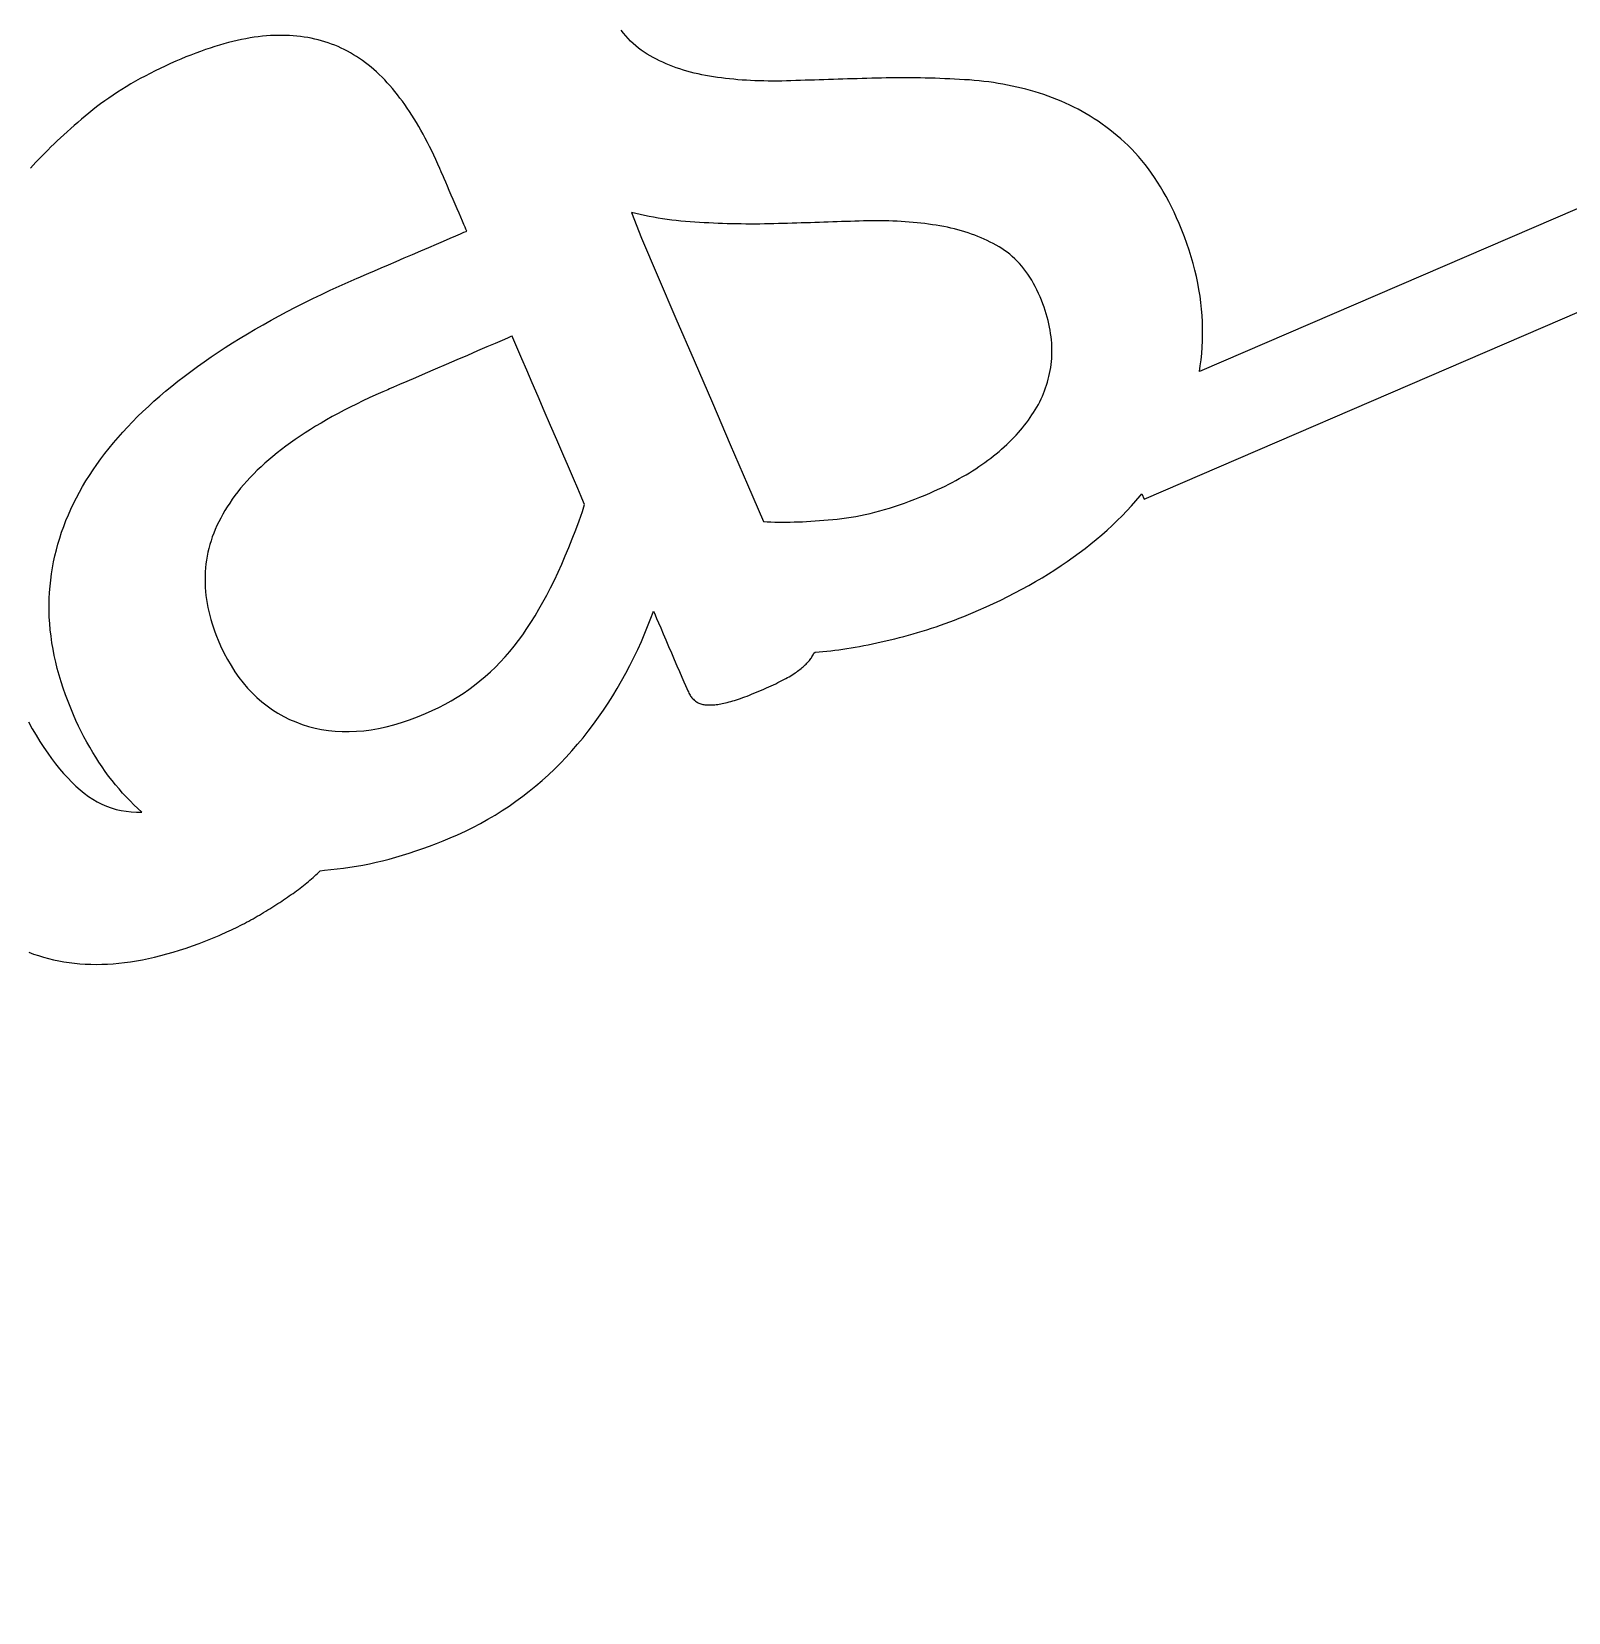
# Model space of a CAD drawing. Header units: millimetres. Extents: x 47 to 159, y 49 to 299.
# Drawn here: x 103.89 to 112.93, y 266.25 to 275.55 of the extents above; entities that cross this region are included whole.
import ezdxf

# ---------------------------------------------------------------- set-up
doc = ezdxf.new("R2010")
doc.units = ezdxf.units.MM

# ---------------------------------------------------------------- blocks, each defined once
blk = doc.blocks.new('angel 01')
blk.add_lwpolyline([(13.7473, 149.005, 0.318461), (7.1025, 157.6321, 0.033088), (4.7315, 158.0183, 0.059314), (5.669, 159.4488, 0.04376), (12.0885, 158.3954, 0.210922), (15.9501, 160.4026, 0.079784), (19.0481, 165.6029, 0.246642), (21.1813, 166.1835, 0.361521), (21.1527, 168.841, -0.135806), (23.249, 169.1582, 0.212319), (23.9904, 172.5506, 0.022534), (23.5462, 175.1802, -0.131755), (26.0246, 176.6459, 0.436709), (25.2835, 179.2048, -0.191149), (22.6575, 181.7064, -0.217566), (25.5174, 186.2385, 0.179965), (28.9277, 194.9702, -0.179604), (31.8789, 196.3348, 0.256284), (32.592, 213.1171, 0.279776), (-3.7924, 236.1417, 0.107865), (-0.2545, 243.2221, 0.285509), (-1.6205, 248.699, 0.169583), (-10.7908, 249.6092, 0.135734), (-52.0145, 225.2067, 0.13103)], format="xyb")
for points in [[(-8.9049, 226.0418), (-11.9055, 224.7491), (-11.9004, 224.7825), (-11.8958, 224.8188), (-11.8921, 224.8553), (-11.8894, 224.8921), (-11.8876, 224.9291), (-11.8866, 224.9664), (-11.8867, 225.0038), (-11.8877, 225.0413), (-11.8898, 225.0789), (-11.8929, 225.1167), (-11.897, 225.1546), (-11.9021, 225.1926), (-11.9082, 225.2307), (-11.9154, 225.269), (-11.9235, 225.3073), (-11.9327, 225.3458), (-11.9429, 225.3845), (-11.954, 225.4232), (-11.9662, 225.4621), (-11.9794, 225.5011), (-11.9936, 225.5403), (-12.0089, 225.5796), (-12.0251, 225.619), (-12.0402, 225.6538), (-12.055, 225.686), (-12.0702, 225.7175), (-12.0858, 225.7483), (-12.1017, 225.7782), (-12.1181, 225.8074), (-12.1349, 225.8358), (-12.1521, 225.8635), (-12.1696, 225.8904), (-12.1876, 225.9165), (-12.206, 225.9418), (-12.2247, 225.9664), (-12.2439, 225.9901), (-12.2635, 226.0132), (-12.2835, 226.0354), (-12.3038, 226.0569), (-12.3246, 226.0776), (-12.3458, 226.0975), (-12.3673, 226.1167), (-12.3891, 226.1354), (-12.411, 226.1535), (-12.4332, 226.1711), (-12.4557, 226.1881), (-12.4784, 226.2045), (-12.5013, 226.2204), (-12.5244, 226.2358), (-12.5478, 226.2506), (-12.5714, 226.2648), (-12.5953, 226.2785), (-12.6194, 226.2917), (-12.6437, 226.3043), (-12.6682, 226.3163), (-12.693, 226.3278), (-12.718, 226.3388), (-12.7433, 226.3492), (-12.7688, 226.3591), (-12.7944, 226.3684), (-12.8203, 226.3773), (-12.8464, 226.3858), (-12.8726, 226.3938), (-12.8991, 226.4015), (-12.9257, 226.4087), (-12.9524, 226.4156), (-12.9794, 226.422), (-13.0065, 226.428), (-13.0338, 226.4336), (-13.0613, 226.4387), (-13.0889, 226.4435), (-13.1168, 226.4478), (-13.1448, 226.4518), (-13.1729, 226.4553), (-13.2013, 226.4584), (-13.2298, 226.4611), (-13.2585, 226.4634), (-13.2874, 226.4653), (-13.3163, 226.467), (-13.3452, 226.4685), (-13.3741, 226.4699), (-13.403, 226.4711), (-13.4319, 226.4722), (-13.4607, 226.4732), (-13.4895, 226.474), (-13.5182, 226.4747), (-13.547, 226.4753), (-13.5757, 226.4757), (-13.6043, 226.476), (-13.633, 226.4761), (-13.6616, 226.4761), (-13.6902, 226.476), (-13.7188, 226.4757), (-13.7473, 226.4753), (-13.7759, 226.4747), (-13.8044, 226.4741), (-13.8329, 226.4733), (-13.8613, 226.4725), (-13.8897, 226.4717), (-13.918, 226.4709), (-13.9463, 226.4701), (-13.9745, 226.4693), (-14.0026, 226.4685), (-14.0306, 226.4676), (-14.0586, 226.4668), (-14.0866, 226.4659), (-14.1144, 226.4651), (-14.1422, 226.4642), (-14.17, 226.4633), (-14.1977, 226.4624), (-14.2253, 226.4615), (-14.2528, 226.4605), (-14.2803, 226.4596), (-14.3078, 226.4587), (-14.3351, 226.4578), (-14.3621, 226.4573), (-14.389, 226.457), (-14.4156, 226.4569), (-14.442, 226.457), (-14.4681, 226.4575), (-14.494, 226.4581), (-14.5197, 226.4591), (-14.5452, 226.4602), (-14.5704, 226.4616), (-14.5954, 226.4633), (-14.6201, 226.4652), (-14.6447, 226.4674), (-14.669, 226.4698), (-14.6931, 226.4725), (-14.7169, 226.4754), (-14.7405, 226.4785), (-14.7639, 226.4819), (-14.7871, 226.4856), (-14.8099, 226.4897), (-14.8325, 226.4941), (-14.8547, 226.4989), (-14.8767, 226.5041), (-14.8984, 226.5096), (-14.9198, 226.5156), (-14.9409, 226.5218), (-14.9617, 226.5285), (-14.9822, 226.5355), (-15.0024, 226.5429), (-15.0224, 226.5506), (-15.042, 226.5588), (-15.0614, 226.5673), (-15.0805, 226.5762), (-15.0993, 226.5854), (-15.1178, 226.595), (-15.136, 226.605), (-15.1538, 226.6154), (-15.1712, 226.6265), (-15.1882, 226.6382), (-15.2046, 226.6506), (-15.2207, 226.6636), (-15.2362, 226.6773), (-15.2513, 226.6917), (-15.2659, 226.7068), (-15.2801, 226.7226), (-15.2938, 226.739), (-15.3071, 226.756)], [(-18.7913, 221.3348), (-18.7626, 221.3243), (-18.7336, 221.3146), (-18.7043, 221.3057), (-18.6747, 221.2977), (-18.6448, 221.2905), (-18.6146, 221.2841), (-18.5841, 221.2786), (-18.5532, 221.2739), (-18.5221, 221.2701), (-18.4906, 221.2671), (-18.4588, 221.265), (-18.4268, 221.2637), (-18.3944, 221.2633), (-18.3617, 221.2637), (-18.3287, 221.265), (-18.2953, 221.2671), (-18.2616, 221.2701), (-18.2275, 221.2739), (-18.193, 221.2786), (-18.1582, 221.2842), (-18.1229, 221.2906), (-18.0873, 221.2978), (-18.0513, 221.306), (-18.0149, 221.3149), (-17.9782, 221.3247), (-17.941, 221.3354), (-17.9035, 221.3469), (-17.8656, 221.3593), (-17.8273, 221.3725), (-17.7886, 221.3866), (-17.7496, 221.4015), (-17.7102, 221.4173), (-17.6704, 221.434), (-17.6517, 221.4421), (-17.6386, 221.4479), (-17.6255, 221.4538), (-17.6125, 221.4597), (-17.5995, 221.4658), (-17.5865, 221.472), (-17.5736, 221.4783), (-17.5608, 221.4846), (-17.5479, 221.4911), (-17.5351, 221.4976), (-17.5224, 221.5043), (-17.5097, 221.511), (-17.497, 221.5179), (-17.4844, 221.5248), (-17.4718, 221.5318), (-17.4593, 221.5389), (-17.4468, 221.5461), (-17.4343, 221.5535), (-17.4219, 221.5608), (-17.4096, 221.5682), (-17.3974, 221.5757), (-17.3853, 221.5831), (-17.3733, 221.5905), (-17.3614, 221.598), (-17.3496, 221.6055), (-17.3379, 221.613), (-17.3262, 221.6205), (-17.3147, 221.628), (-17.3033, 221.6355), (-17.292, 221.643), (-17.2808, 221.6506), (-17.2696, 221.6581), (-17.2586, 221.6657), (-17.2476, 221.6733), (-17.2368, 221.6809), (-17.226, 221.6885), (-17.2154, 221.6961), (-17.205, 221.7038), (-17.1947, 221.7115), (-17.1847, 221.7192), (-17.1748, 221.7269), (-17.1651, 221.7346), (-17.1555, 221.7423), (-17.1461, 221.7501), (-17.1369, 221.7579), (-17.1279, 221.7657), (-17.119, 221.7735), (-17.1103, 221.7813), (-17.1018, 221.7891), (-17.0935, 221.797), (-17.0853, 221.8049), (-17.0773, 221.8128), (-17.052, 221.8174), (-17.0147, 221.8205), (-16.9772, 221.8243), (-16.9396, 221.8289), (-16.9017, 221.8343), (-16.8637, 221.8404), (-16.8255, 221.8473), (-16.7871, 221.855), (-16.7486, 221.8634), (-16.7098, 221.8726), (-16.6709, 221.8825), (-16.6318, 221.8933), (-16.5925, 221.9047), (-16.5531, 221.917), (-16.5134, 221.93), (-16.4736, 221.9438), (-16.4337, 221.9584), (-16.3935, 221.9737), (-16.3532, 221.9898), (-16.3127, 222.0066), (-16.2685, 222.0259), (-16.223, 222.047), (-16.1782, 222.0691), (-16.1342, 222.0922), (-16.0909, 222.1163), (-16.0484, 222.1414), (-16.0066, 222.1675), (-15.9656, 222.1945), (-15.9253, 222.2225), (-15.8857, 222.2516), (-15.8469, 222.2816), (-15.8089, 222.3126), (-15.7715, 222.3446), (-15.7349, 222.3776), (-15.6991, 222.4116), (-15.664, 222.4466), (-15.6296, 222.4825), (-15.596, 222.5195), (-15.5631, 222.5574), (-15.5311, 222.596), (-15.4999, 222.6353), (-15.4695, 222.6753), (-15.4399, 222.716), (-15.4111, 222.7575), (-15.3831, 222.7996), (-15.3559, 222.8424), (-15.3295, 222.8859), (-15.3039, 222.9302), (-15.2791, 222.9751), (-15.2551, 223.0207), (-15.2319, 223.067), (-15.2095, 223.1141), (-15.188, 223.1618), (-15.1672, 223.2102), (-15.1473, 223.2594), (-15.1281, 223.3092), (-15.1164, 223.3398), (-15.1134, 223.3327), (-15.1072, 223.3184), (-15.0983, 223.2978), (-15.0871, 223.2718), (-15.074, 223.2414), (-15.0595, 223.2076), (-15.0438, 223.1713), (-15.0275, 223.1333), (-15.0108, 223.0947), (-14.9943, 223.0564), (-14.9784, 223.0194), (-14.9634, 222.9845), (-14.9497, 222.9527), (-14.9377, 222.925), (-14.9279, 222.9023), (-14.9207, 222.8855), (-14.9164, 222.8756), (-14.9147, 222.8716), (-14.9116, 222.8649), (-14.9084, 222.8585), (-14.9051, 222.8524), (-14.9016, 222.8466), (-14.898, 222.8411), (-14.8942, 222.8359), (-14.8903, 222.8309), (-14.8863, 222.8263), (-14.8821, 222.8219), (-14.8778, 222.8178), (-14.8733, 222.814), (-14.8687, 222.8104), (-14.864, 222.8072), (-14.8591, 222.8042), (-14.8541, 222.8016), (-14.8489, 222.7992), (-14.8437, 222.7971), (-14.8382, 222.7953), (-14.8326, 222.7937), (-14.8268, 222.7923), (-14.8207, 222.7911), (-14.8144, 222.7902), (-14.8078, 222.7894), (-14.8011, 222.7889), (-14.7941, 222.7886), (-14.7869, 222.7885), (-14.7795, 222.7886), (-14.7718, 222.7889), (-14.7639, 222.7894), (-14.7558, 222.7901), (-14.7475, 222.7911), (-14.7389, 222.7922), (-14.7301, 222.7936), (-14.721, 222.7952), (-14.7118, 222.7969), (-14.7023, 222.7989), (-14.6925, 222.8011), (-14.6825, 222.8036), (-14.6722, 222.8063), (-14.6615, 222.8092), (-14.6506, 222.8124), (-14.6394, 222.8158), (-14.6279, 222.8195), (-14.6161, 222.8233), (-14.604, 222.8275), (-14.5917, 222.8318), (-14.579, 222.8364), (-14.566, 222.8412), (-14.5528, 222.8463), (-14.5393, 222.8516), (-14.5254, 222.8572), (-14.5113, 222.8629), (-14.4969, 222.869), (-14.4822, 222.8752), (-14.467, 222.8818), (-14.4522, 222.8884), (-14.4378, 222.8948), (-14.4238, 222.9012), (-14.4103, 222.9075), (-14.3973, 222.9137), (-14.3847, 222.9199), (-14.3725, 222.9259), (-14.3608, 222.9319), (-14.3496, 222.9378), (-14.3388, 222.9436), (-14.3284, 222.9493), (-14.3186, 222.955), (-14.3091, 222.9605), (-14.3001, 222.966), (-14.2916, 222.9714), (-14.2835, 222.9767), (-14.2759, 222.982), (-14.2686, 222.9872), (-14.2616, 222.9923), (-14.2549, 222.9975), (-14.2483, 223.0027), (-14.242, 223.008), (-14.2359, 223.0132), (-14.2301, 223.0185), (-14.2245, 223.0237), (-14.2191, 223.029), (-14.2139, 223.0343), (-14.209, 223.0396), (-14.2043, 223.0449), (-14.1998, 223.0502), (-14.1956, 223.0556), (-14.1916, 223.0609), (-14.1878, 223.0663), (-14.1843, 223.0717), (-14.181, 223.0771), (-14.1779, 223.0825), (-14.1751, 223.088), (-14.1727, 223.0936), (-14.1655, 223.0983), (-14.1429, 223.1002), (-14.1202, 223.1024), (-14.0972, 223.1049), (-14.0739, 223.1075), (-14.0504, 223.1105), (-14.0267, 223.1137), (-14.0028, 223.1171), (-13.9786, 223.1208), (-13.9542, 223.1247), (-13.9295, 223.1288), (-13.9046, 223.1333), (-13.8795, 223.1379), (-13.8541, 223.1429), (-13.8285, 223.148), (-13.8027, 223.1535), (-13.7766, 223.1592), (-13.7504, 223.1651), (-13.7238, 223.1713), (-13.6971, 223.1778), (-13.6704, 223.1844), (-13.6435, 223.1914), (-13.6167, 223.1986), (-13.5898, 223.2062), (-13.5629, 223.2141), (-13.5359, 223.2222), (-13.5089, 223.2307), (-13.4818, 223.2395), (-13.4547, 223.2486), (-13.4275, 223.258), (-13.4004, 223.2677), (-13.3731, 223.2776), (-13.3459, 223.2879), (-13.3185, 223.2985), (-13.2912, 223.3094), (-13.2638, 223.3206), (-13.2364, 223.332), (-13.2045, 223.3457), (-13.1604, 223.3653), (-13.1169, 223.3852), (-13.0741, 223.4056), (-13.0319, 223.4265), (-12.9905, 223.4477), (-12.9497, 223.4694), (-12.9096, 223.4915), (-12.8701, 223.514), (-12.8313, 223.5369), (-12.7932, 223.5603), (-12.7557, 223.5841), (-12.7189, 223.6083), (-12.6828, 223.6329), (-12.6474, 223.658), (-12.6126, 223.6835), (-12.5785, 223.7094), (-12.545, 223.7357), (-12.5123, 223.7624), (-12.4802, 223.7895), (-12.449, 223.817), (-12.4186, 223.8447), (-12.3891, 223.8728), (-12.3603, 223.9012), (-12.3323, 223.9299), (-12.3052, 223.959), (-12.2789, 223.9883), (-12.2534, 224.018), (-12.2436, 224.0299), (-12.2304, 223.9994), (-7.9918, 225.8255)], [(-18.792, 222.6885), (-18.77, 222.6488), (-18.7477, 222.6107), (-18.7252, 222.574), (-18.7026, 222.5388), (-18.6797, 222.5052), (-18.6566, 222.473), (-18.6333, 222.4423), (-18.6098, 222.4131), (-18.586, 222.3855), (-18.5621, 222.3593), (-18.538, 222.3346), (-18.5136, 222.3114), (-18.489, 222.2897), (-18.4643, 222.2696), (-18.4393, 222.2509), (-18.4138, 222.2339), (-18.3877, 222.2186), (-18.361, 222.2051), (-18.3337, 222.1933), (-18.3059, 222.1832), (-18.2774, 222.1748), (-18.2482, 222.1682), (-18.2185, 222.1633), (-18.1882, 222.1602), (-18.1573, 222.1588), (-18.1258, 222.1591), (-18.1492, 222.1801), (-18.1722, 222.2018), (-18.1948, 222.224), (-18.2169, 222.247), (-18.2387, 222.2705), (-18.26, 222.2946), (-18.2808, 222.3194), (-18.3013, 222.3447), (-18.3213, 222.3707), (-18.3409, 222.3973), (-18.3601, 222.4246), (-18.3788, 222.4524), (-18.3971, 222.4809), (-18.415, 222.5099), (-18.4325, 222.5396), (-18.4495, 222.5699), (-18.4661, 222.6009), (-18.4823, 222.6324), (-18.498, 222.6646), (-18.5133, 222.6974), (-18.5282, 222.7308), (-18.5444, 222.7692), (-18.5601, 222.8085), (-18.5748, 222.8477), (-18.5884, 222.8866), (-18.601, 222.9255), (-18.6125, 222.9641), (-18.623, 223.0026), (-18.6325, 223.0408), (-18.641, 223.079), (-18.6484, 223.1169), (-18.6548, 223.1547), (-18.6601, 223.1923), (-18.6644, 223.2297), (-18.6677, 223.2669), (-18.67, 223.304), (-18.6712, 223.3409), (-18.6714, 223.3777), (-18.6705, 223.4142), (-18.6686, 223.4506), (-18.6657, 223.4868), (-18.6618, 223.5228), (-18.657, 223.5587), (-18.6512, 223.5943), (-18.6446, 223.6298), (-18.637, 223.665), (-18.6285, 223.7001), (-18.6191, 223.735), (-18.6087, 223.7697), (-18.5975, 223.8041), (-18.5853, 223.8384), (-18.5722, 223.8725), (-18.5582, 223.9065), (-18.5432, 223.9402), (-18.5274, 223.9737), (-18.5106, 224.0071), (-18.4929, 224.0402), (-18.4743, 224.0732), (-18.4548, 224.1059), (-18.4344, 224.1385), (-18.413, 224.1709), (-18.3908, 224.203), (-18.3676, 224.235), (-18.3436, 224.2668), (-18.3187, 224.2984), (-18.2928, 224.3299), (-18.2661, 224.3611), (-18.2386, 224.3921), (-18.2101, 224.423), (-18.1807, 224.4536), (-18.1505, 224.4841), (-18.1194, 224.5143), (-18.0873, 224.5444), (-18.0544, 224.5743), (-18.0206, 224.604), (-17.986, 224.6335), (-17.9504, 224.6628), (-17.914, 224.692), (-17.8766, 224.7209), (-17.8384, 224.7497), (-17.7993, 224.7782), (-17.7594, 224.8066), (-17.7187, 224.8347), (-17.6773, 224.8626), (-17.6351, 224.8902), (-17.5921, 224.9175), (-17.5484, 224.9447), (-17.5039, 224.9715), (-17.4587, 224.9982), (-17.4127, 225.0246), (-17.366, 225.0507), (-17.3185, 225.0766), (-17.2703, 225.1022), (-17.2213, 225.1276), (-17.1715, 225.1528), (-17.121, 225.1777), (-17.0698, 225.2023), (-17.0177, 225.2267), (-16.965, 225.2509), (-16.9114, 225.2748), (-16.8585, 225.2979), (-16.8536, 225.3), (-16.84, 225.3059), (-16.8186, 225.3151), (-16.7905, 225.3272), (-16.7565, 225.3418), (-16.7178, 225.3585), (-16.6752, 225.3769), (-16.6298, 225.3964), (-16.5824, 225.4168), (-16.5341, 225.4376), (-16.4859, 225.4584), (-16.4387, 225.4787), (-16.3935, 225.4982), (-16.3513, 225.5164), (-16.313, 225.5329), (-16.2797, 225.5473), (-16.2522, 225.5591), (-16.2316, 225.568), (-16.2189, 225.5735), (-16.2149, 225.5752), (-16.2162, 225.5783), (-16.2196, 225.5862), (-16.2249, 225.5985), (-16.2318, 225.6146), (-16.2402, 225.6339), (-16.2496, 225.6559), (-16.26, 225.68), (-16.2711, 225.7058), (-16.2827, 225.7325), (-16.2944, 225.7598), (-16.3061, 225.787), (-16.3176, 225.8136), (-16.3285, 225.839), (-16.3388, 225.8627), (-16.348, 225.8842), (-16.3561, 225.9029), (-16.3627, 225.9182), (-16.3676, 225.9296), (-16.3706, 225.9365), (-16.373, 225.9422), (-16.3847, 225.969), (-16.3967, 225.9953), (-16.4087, 226.0212), (-16.4209, 226.0467), (-16.4333, 226.0717), (-16.4458, 226.0963), (-16.4585, 226.1205), (-16.4713, 226.1442), (-16.4843, 226.1675), (-16.4974, 226.1904), (-16.5107, 226.2128), (-16.5241, 226.2348), (-16.5377, 226.2563), (-16.5514, 226.2775), (-16.5653, 226.2981), (-16.5794, 226.3184), (-16.5935, 226.3382), (-16.6079, 226.3575), (-16.6224, 226.3765), (-16.637, 226.3949), (-16.6519, 226.4129), (-16.6669, 226.4304), (-16.6821, 226.4474), (-16.6976, 226.4639), (-16.7132, 226.4799), (-16.7291, 226.4954), (-16.7451, 226.5104), (-16.7613, 226.5248), (-16.7778, 226.5388), (-16.7944, 226.5523), (-16.8113, 226.5652), (-16.8283, 226.5777), (-16.8456, 226.5897), (-16.863, 226.6011), (-16.8807, 226.6121), (-16.8985, 226.6225), (-16.9166, 226.6325), (-16.9349, 226.6419), (-16.9533, 226.6509), (-16.972, 226.6594), (-16.9908, 226.6673), (-17.0099, 226.6746), (-17.0292, 226.6815), (-17.0488, 226.6879), (-17.0685, 226.6938), (-17.0886, 226.6992), (-17.1088, 226.7041), (-17.1293, 226.7086), (-17.15, 226.7125), (-17.1709, 226.7159), (-17.1921, 226.7188), (-17.2135, 226.7212), (-17.2352, 226.7231), (-17.2571, 226.7245), (-17.2792, 226.7254), (-17.3015, 226.7259), (-17.3241, 226.7258), (-17.347, 226.7252), (-17.37, 226.7241), (-17.3933, 226.7225), (-17.4169, 226.7203), (-17.4408, 226.7176), (-17.465, 226.7143), (-17.4895, 226.7104), (-17.5143, 226.706), (-17.5395, 226.7011), (-17.565, 226.6956), (-17.5908, 226.6896), (-17.6169, 226.683), (-17.6433, 226.6758), (-17.6701, 226.6681), (-17.6972, 226.6598), (-17.7246, 226.651), (-17.7523, 226.6417), (-17.7803, 226.6317), (-17.8087, 226.6213), (-17.8373, 226.6102), (-17.8663, 226.5986), (-17.8956, 226.5865), (-17.9259, 226.5735), (-17.9573, 226.5596), (-17.9881, 226.5455), (-18.0185, 226.5311), (-18.0483, 226.5165), (-18.0777, 226.5017), (-18.1066, 226.4866), (-18.135, 226.4713), (-18.1629, 226.4557), (-18.1903, 226.4399), (-18.2173, 226.4239), (-18.2437, 226.4076), (-18.2697, 226.3911), (-18.2951, 226.3744), (-18.3201, 226.3574), (-18.3445, 226.3402), (-18.3685, 226.3228), (-18.392, 226.3051), (-18.415, 226.2872), (-18.4375, 226.269), (-18.4595, 226.2506), (-18.4812, 226.2323), (-18.5026, 226.2139), (-18.5236, 226.1957), (-18.5443, 226.1774), (-18.5646, 226.1593), (-18.5845, 226.1412), (-18.6042, 226.1232), (-18.6234, 226.1052), (-18.6423, 226.0873), (-18.6609, 226.0694), (-18.6791, 226.0516), (-18.697, 226.0338), (-18.7145, 226.0161), (-18.7317, 225.9985), (-18.7485, 225.9809), (-18.765, 225.9634), (-18.7811, 225.9459)]]:
    blk.add_lwpolyline(points)
for points in [[(-14.4694, 223.8665), (-14.4478, 223.8655), (-14.426, 223.8647), (-14.4038, 223.8642), (-14.3814, 223.8638), (-14.3586, 223.8637), (-14.3356, 223.8638), (-14.3122, 223.8641), (-14.2886, 223.8646), (-14.2646, 223.8654), (-14.2404, 223.8663), (-14.2158, 223.8675), (-14.191, 223.8689), (-14.1658, 223.8705), (-14.1404, 223.8723), (-14.1146, 223.8744), (-14.0886, 223.8767), (-14.0622, 223.8792), (-14.0356, 223.8819), (-14.0087, 223.8849), (-13.9815, 223.8886), (-13.9542, 223.8928), (-13.9267, 223.8976), (-13.8989, 223.9029), (-13.871, 223.9087), (-13.8428, 223.9152), (-13.8144, 223.9222), (-13.7859, 223.9297), (-13.7571, 223.9378), (-13.7281, 223.9465), (-13.6989, 223.9557), (-13.6695, 223.9654), (-13.6399, 223.9757), (-13.6101, 223.9866), (-13.5801, 223.998), (-13.5498, 224.01), (-13.5194, 224.0225), (-13.4905, 224.0349), (-13.4677, 224.0449), (-13.4452, 224.0551), (-13.4232, 224.0655), (-13.4014, 224.076), (-13.38, 224.0867), (-13.3589, 224.0975), (-13.3382, 224.1085), (-13.3178, 224.1197), (-13.2978, 224.131), (-13.2781, 224.1425), (-13.2588, 224.1541), (-13.2398, 224.166), (-13.2211, 224.1779), (-13.2028, 224.1901), (-13.1849, 224.2023), (-13.1672, 224.2148), (-13.15, 224.2274), (-13.133, 224.2402), (-13.1164, 224.2531), (-13.1002, 224.2662), (-13.0843, 224.2794), (-13.0688, 224.2927), (-13.0537, 224.3062), (-13.039, 224.3198), (-13.0246, 224.3335), (-13.0105, 224.3474), (-12.9969, 224.3614), (-12.9836, 224.3756), (-12.9706, 224.3899), (-12.9581, 224.4043), (-12.9459, 224.4188), (-12.9341, 224.4335), (-12.9226, 224.4483), (-12.9115, 224.4633), (-12.9008, 224.4784), (-12.8905, 224.4937), (-12.8805, 224.509), (-12.8709, 224.5245), (-12.8617, 224.5401), (-12.8529, 224.5558), (-12.8446, 224.5717), (-12.8368, 224.5877), (-12.8294, 224.6038), (-12.8225, 224.6201), (-12.816, 224.6365), (-12.81, 224.653), (-12.8044, 224.6697), (-12.7993, 224.6865), (-12.7946, 224.7034), (-12.7904, 224.7205), (-12.7866, 224.7377), (-12.7833, 224.755), (-12.7804, 224.7725), (-12.778, 224.7901), (-12.776, 224.8078), (-12.7745, 224.8257), (-12.7734, 224.8437), (-12.7729, 224.8618), (-12.7729, 224.88), (-12.7734, 224.8983), (-12.7744, 224.9168), (-12.776, 224.9354), (-12.778, 224.9541), (-12.7806, 224.9729), (-12.7836, 224.9919), (-12.7872, 225.011), (-12.7913, 225.0302), (-12.7959, 225.0495), (-12.8011, 225.0689), (-12.8067, 225.0885), (-12.8129, 225.1082), (-12.8195, 225.128), (-12.8267, 225.1479), (-12.8344, 225.168), (-12.8426, 225.1881), (-12.8515, 225.2086), (-12.8609, 225.2289), (-12.8707, 225.2485), (-12.8809, 225.2676), (-12.8916, 225.2861), (-12.9026, 225.3039), (-12.9141, 225.3212), (-12.926, 225.3379), (-12.9383, 225.354), (-12.951, 225.3696), (-12.9641, 225.3845), (-12.9777, 225.3988), (-12.9916, 225.4126), (-13.006, 225.4257), (-13.0207, 225.4383), (-13.0359, 225.4503), (-13.0515, 225.4617), (-13.0675, 225.4725), (-13.0839, 225.4827), (-13.1008, 225.4924), (-13.118, 225.5017), (-13.1354, 225.5106), (-13.1532, 225.5192), (-13.1712, 225.5275), (-13.1895, 225.5355), (-13.2081, 225.5432), (-13.2269, 225.5505), (-13.2461, 225.5575), (-13.2655, 225.5641), (-13.2853, 225.5705), (-13.3053, 225.5765), (-13.3256, 225.5821), (-13.3462, 225.5875), (-13.367, 225.5925), (-13.3882, 225.5972), (-13.4096, 225.6015), (-13.4314, 225.6056), (-13.4534, 225.6093), (-13.4757, 225.6126), (-13.4982, 225.6158), (-13.5208, 225.6187), (-13.5436, 225.6214), (-13.5666, 225.6238), (-13.5898, 225.6261), (-13.6131, 225.628), (-13.6367, 225.6298), (-13.6604, 225.6313), (-13.6842, 225.6326), (-13.7083, 225.6337), (-13.7325, 225.6346), (-13.7569, 225.6352), (-13.7815, 225.6356), (-13.8063, 225.6358), (-13.8312, 225.6357), (-13.8563, 225.6354), (-13.8816, 225.6349), (-13.9071, 225.6342), (-13.9327, 225.6332), (-13.9584, 225.6323), (-13.9842, 225.6313), (-14.0101, 225.6304), (-14.036, 225.6294), (-14.0621, 225.6285), (-14.0883, 225.6277), (-14.1145, 225.6268), (-14.1409, 225.6259), (-14.1673, 225.6251), (-14.1938, 225.6243), (-14.2205, 225.6235), (-14.2472, 225.6227), (-14.2739, 225.6219), (-14.3008, 225.6211), (-14.3278, 225.6204), (-14.3548, 225.6196), (-14.382, 225.6189), (-14.4092, 225.6182), (-14.4365, 225.6175), (-14.4639, 225.617), (-14.4912, 225.6166), (-14.5186, 225.6164), (-14.5459, 225.6163), (-14.5732, 225.6164), (-14.6005, 225.6167), (-14.6278, 225.6171), (-14.6551, 225.6176), (-14.6824, 225.6183), (-14.7097, 225.6192), (-14.737, 225.6202), (-14.7643, 225.6214), (-14.7916, 225.6227), (-14.8189, 225.6242), (-14.8462, 225.6258), (-14.8735, 225.6276), (-14.9009, 225.6296), (-14.9282, 225.6317), (-14.9554, 225.6341), (-14.9825, 225.6368), (-15.0095, 225.6399), (-15.0363, 225.6434), (-15.063, 225.6473), (-15.0896, 225.6516), (-15.1161, 225.6563), (-15.1424, 225.6613), (-15.1687, 225.6667), (-15.1948, 225.6725), (-15.2207, 225.6787), (-15.2466, 225.6852), (-15.1872, 225.5325), (-15.0884, 225.3032), (-14.9844, 225.0618), (-14.8775, 224.8137), (-14.7702, 224.5646), (-14.6648, 224.3199), (-14.5637, 224.0854)], [(-15.9487, 224.9575), (-15.9558, 224.9544), (-15.9758, 224.9458), (-16.0071, 224.9323), (-16.048, 224.9147), (-16.0968, 224.8937), (-16.1518, 224.87), (-16.2113, 224.8444), (-16.2735, 224.8175), (-16.3369, 224.7902), (-16.3997, 224.7632), (-16.4602, 224.7371), (-16.5167, 224.7128), (-16.5675, 224.6909), (-16.6109, 224.6722), (-16.6453, 224.6574), (-16.6689, 224.6472), (-16.68, 224.6424), (-16.709, 224.6298), (-16.7489, 224.6121), (-16.7879, 224.5942), (-16.8262, 224.5762), (-16.8636, 224.5581), (-16.9003, 224.5398), (-16.9362, 224.5214), (-16.9712, 224.5029), (-17.0055, 224.4842), (-17.039, 224.4654), (-17.0717, 224.4465), (-17.1036, 224.4275), (-17.1346, 224.4083), (-17.1649, 224.389), (-17.1944, 224.3696), (-17.2231, 224.35), (-17.251, 224.3303), (-17.2782, 224.3105), (-17.3045, 224.2906), (-17.3301, 224.2705), (-17.355, 224.2503), (-17.3791, 224.23), (-17.4024, 224.2096), (-17.425, 224.189), (-17.4468, 224.1683), (-17.4679, 224.1475), (-17.4882, 224.1265), (-17.5078, 224.1054), (-17.5266, 224.0842), (-17.5447, 224.0629), (-17.562, 224.0414), (-17.5785, 224.0198), (-17.5943, 223.998), (-17.6093, 223.9761), (-17.6236, 223.9541), (-17.6372, 223.9321), (-17.65, 223.91), (-17.6621, 223.8879), (-17.6734, 223.8657), (-17.684, 223.8434), (-17.6938, 223.8211), (-17.703, 223.7988), (-17.7113, 223.7763), (-17.7189, 223.7539), (-17.7258, 223.7313), (-17.7319, 223.7088), (-17.7373, 223.6861), (-17.742, 223.6634), (-17.7459, 223.6407), (-17.749, 223.6179), (-17.7514, 223.595), (-17.7531, 223.5721), (-17.7541, 223.5492), (-17.7543, 223.5262), (-17.7539, 223.5031), (-17.7529, 223.4799), (-17.7511, 223.4565), (-17.7486, 223.4331), (-17.7455, 223.4096), (-17.7417, 223.386), (-17.7372, 223.3623), (-17.732, 223.3385), (-17.7262, 223.3145), (-17.7196, 223.2905), (-17.7124, 223.2664), (-17.7045, 223.2422), (-17.696, 223.2179), (-17.6867, 223.1935), (-17.6768, 223.169), (-17.6624, 223.1359), (-17.6432, 223.0955), (-17.6229, 223.0568), (-17.6014, 223.0198), (-17.5788, 222.9844), (-17.5552, 222.9506), (-17.5303, 222.9185), (-17.5044, 222.8881), (-17.4774, 222.8593), (-17.4492, 222.8321), (-17.4199, 222.8067), (-17.3895, 222.7828), (-17.358, 222.7607), (-17.3254, 222.7402), (-17.2916, 222.7213), (-17.2567, 222.7041), (-17.2207, 222.6886), (-17.1836, 222.6747), (-17.1457, 222.6627), (-17.1073, 222.6526), (-17.0683, 222.6445), (-17.0286, 222.6384), (-16.9883, 222.6343), (-16.9474, 222.6321), (-16.9059, 222.6319), (-16.8637, 222.6337), (-16.821, 222.6374), (-16.7776, 222.6432), (-16.7337, 222.6509), (-16.6891, 222.6605), (-16.6439, 222.6722), (-16.5981, 222.6858), (-16.5516, 222.7013), (-16.5046, 222.7189), (-16.457, 222.7384), (-16.4174, 222.7559), (-16.3795, 222.7742), (-16.3425, 222.7934), (-16.3063, 222.8136), (-16.2709, 222.8348), (-16.2363, 222.857), (-16.2026, 222.8803), (-16.1697, 222.9045), (-16.1376, 222.9297), (-16.1063, 222.9559), (-16.0758, 222.9832), (-16.0462, 223.0114), (-16.0174, 223.0406), (-15.9895, 223.0709), (-15.9623, 223.1021), (-15.936, 223.1343), (-15.9105, 223.1676), (-15.8858, 223.2019), (-15.8613, 223.2375), (-15.8372, 223.2744), (-15.8134, 223.3125), (-15.79, 223.352), (-15.7669, 223.3928), (-15.7442, 223.4348), (-15.7218, 223.4782), (-15.6997, 223.5229), (-15.6779, 223.5688), (-15.6565, 223.616), (-15.6354, 223.6646), (-15.6147, 223.7144), (-15.5943, 223.7656), (-15.5742, 223.818), (-15.5544, 223.8717), (-15.535, 223.9267), (-15.522, 223.9669), (-15.5285, 223.982), (-15.5422, 224.0139), (-15.5623, 224.0605), (-15.5877, 224.1193), (-15.6173, 224.1882), (-15.6503, 224.2647), (-15.6856, 224.3466), (-15.7222, 224.4317), (-15.7592, 224.5175), (-15.7955, 224.6019), (-15.8302, 224.6824), (-15.8623, 224.7569), (-15.8908, 224.823), (-15.9147, 224.8784), (-15.9329, 224.9208), (-15.9446, 224.9479)]]:
    blk.add_lwpolyline(points, close=True)

msp = doc.modelspace()

# ---------------------------------------------------------------- block references
msp.add_blockref('angel 01', (122.6612, 48.8006))

doc.saveas('drawing.dxf')
